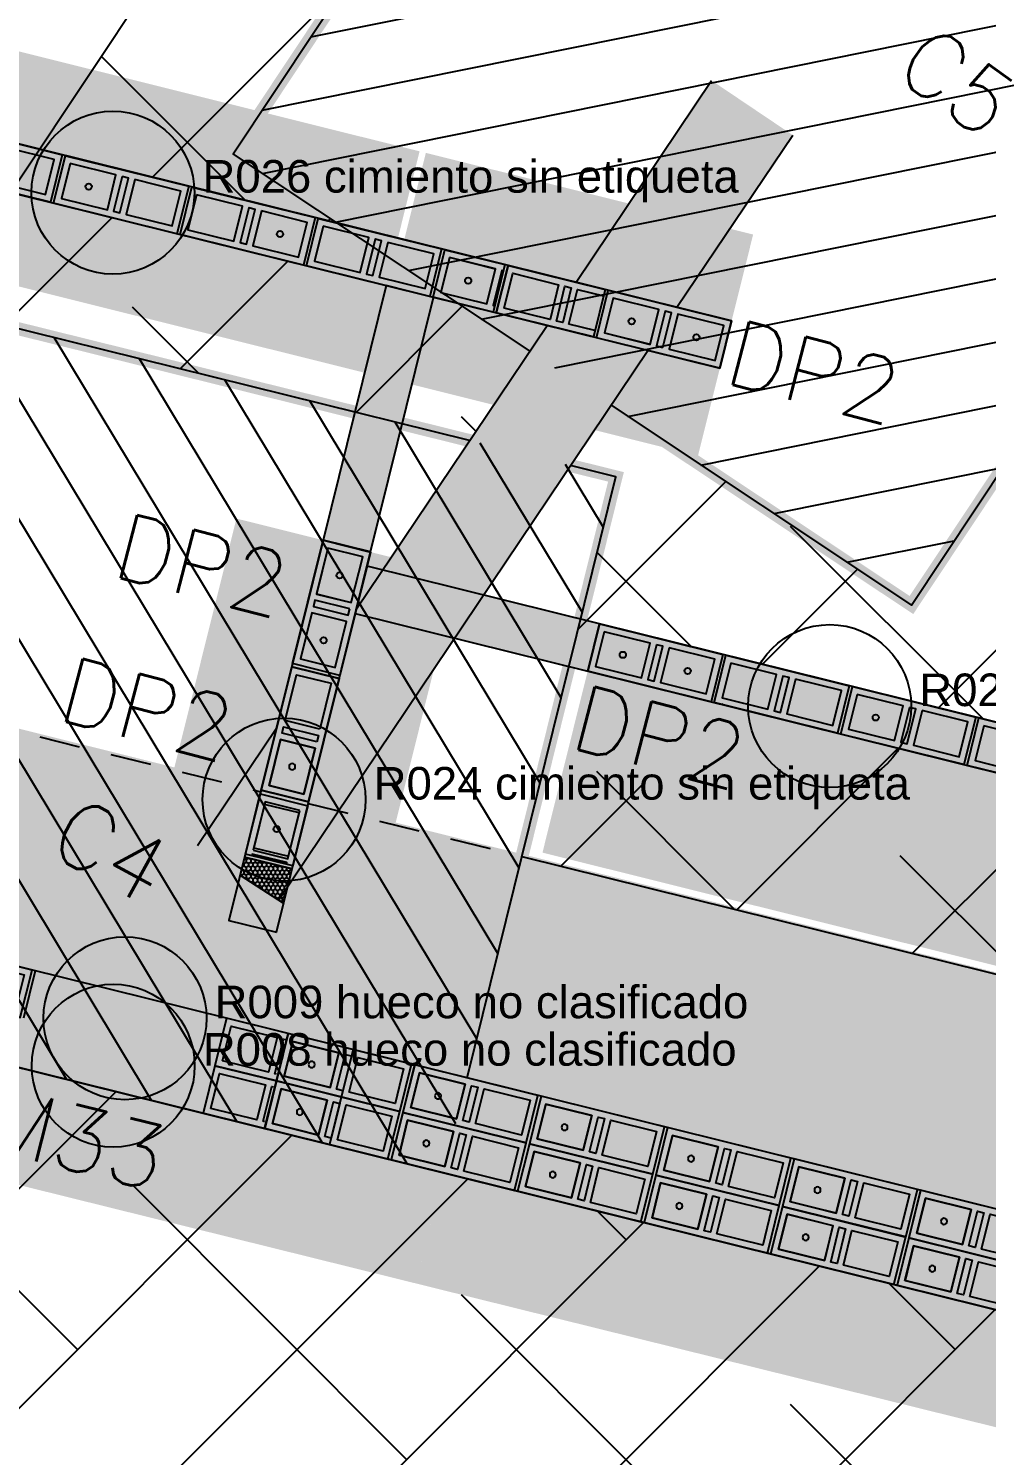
# Model space of a CAD drawing. Header units: metres. Extents: x -33.7 to 13.3, y -17.6 to 9.2.
# Drawn here: x -27.427 to -24.487, y -10.09 to -5.712 of the extents above; entities that cross this region are included whole.
import ezdxf
from ezdxf.enums import TextEntityAlignment as Align
from ezdxf.xclip import XClip

# ---------------------------------------------------------------- set-up
doc = ezdxf.new("R2010")
doc.units = ezdxf.units.M
doc.header["$XCLIPFRAME"] = 2
doc.linetypes.add('HIDDEN', pattern=[0.375, 0.25, -0.125])
for name, color, linetype in [('00', 8, 'Continuous'), ('Pin DP1 en Muro de 15cm', 3, 'Continuous'), ('Pin DP1 en Muro de contencion de 30cm', 3, 'Continuous'), ('Pin DP2 en Muro de 15cm', 31, 'Continuous'), ('REVISION', 1, 'Continuous'), ('Zapata Z1 de 2.20 x 2.20 x 0.45 m', 6, 'Continuous'), ('Zapata Z4 de 2.50 x 2.50 x 0.50 m', 5, 'Continuous')]:
    doc.layers.add(name, color=color, linetype=linetype)
for name, color, linetype, transparency in [('Cimiento corrido MC1 de 1.00 x 0.30 m', 4, 'Continuous', 0.5), ('Cimiento corrido MC1 de 1.00 x 0.30 m (dentro de zapata)', 144, 'Continuous', 0.5), ('SOT Muro de 15cm', 1, 'Continuous', 0.5), ('SOT Muro de 15cm - Vano puerta', 42, 'Continuous', 0.5), ('SOT Muro de contencion de 30cm', 6, 'Continuous', 0.5)]:
    doc.layers.add(name, color=color, linetype=linetype, transparency=transparency)
doc.styles.add('ROMANS', font='romans')
doc.styles.get("Standard").update_dxf_attribs({"font": 'arial.ttf'})

# ---------------------------------------------------------------- blocks, each defined once
blk = doc.blocks.new('*U19')
for points in [[(-0.075, 0.4), (0.075, 0.4), (0.075, 0.01), (-0.075, 0.01)], [(0.055, 0.38), (-0.055, 0.38), (-0.055, 0.235), (0.055, 0.235)], [(0.055, 0.215), (-0.055, 0.215), (-0.055, 0.195), (0.055, 0.195)], [(0.055, 0.175), (-0.055, 0.175), (-0.055, 0.03), (0.055, 0.03)]]:
    blk.add_lwpolyline(points, close=True)
at = {"color": 251}
blk.add_lwpolyline([(-0.075, 0), (0.075, 0)], dxfattribs=at)
at = {"color": 3}
blk.add_circle((0, 0.3075), 0.00953, dxfattribs=at)
blk = doc.blocks.new('*U524')
for points in [[(-0.075, 0.4), (0.075, 0.4), (0.075, 0.205), (-0.075, 0.205)], [(0.055, 0.38), (-0.055, 0.38), (-0.055, 0.235), (0.055, 0.235)]]:
    blk.add_lwpolyline(points, close=True)
blk.add_lwpolyline([(0.055, 0.21), (0.055, 0.215), (-0.055, 0.215), (-0.055, 0.21)])
at = {"color": 251}
blk.add_lwpolyline([(-0.075, 0), (0.075, 0)], dxfattribs=at)
blk = doc.blocks.new('*U525')
for points in [[(-0.075, 0.4), (0.075, 0.4), (0.075, 0.205), (-0.075, 0.205)], [(0.055, 0.38), (-0.055, 0.38), (-0.055, 0.235), (0.055, 0.235)]]:
    blk.add_lwpolyline(points, close=True)
blk.add_lwpolyline([(0.055, 0.21), (0.055, 0.215), (-0.055, 0.215), (-0.055, 0.21)])
at = {"color": 251}
blk.add_lwpolyline([(-0.075, 0), (0.075, 0)], dxfattribs=at)
blk = doc.blocks.new('*U403')
for points in [[(-0.075, 0.4), (0.075, 0.4), (0.075, 0.01), (-0.075, 0.01)], [(0.055, 0.38), (-0.055, 0.38), (-0.055, 0.235), (0.055, 0.235)], [(0.055, 0.215), (-0.055, 0.215), (-0.055, 0.195), (0.055, 0.195)], [(0.055, 0.175), (-0.055, 0.175), (-0.055, 0.03), (0.055, 0.03)]]:
    blk.add_lwpolyline(points, close=True)
at = {"color": 251}
blk.add_lwpolyline([(-0.075, 0), (0.075, 0)], dxfattribs=at)
at = {"color": 3}
for centre in [(0, 0.3075), (0, 0.1025)]:
    blk.add_circle(centre, 0.00953, dxfattribs=at)
blk = doc.blocks.new('*U552')
for points in [[(-0.075, 0.4), (0.075, 0.4), (0.075, 0.01), (-0.075, 0.01)], [(0.055, 0.38), (-0.055, 0.38), (-0.055, 0.235), (0.055, 0.235)], [(0.055, 0.38), (-0.055, 0.38), (-0.055, 0.235), (0.055, 0.235)], [(0.055, 0.215), (-0.055, 0.215), (-0.055, 0.195), (0.055, 0.195)], [(0.055, 0.175), (-0.055, 0.175), (-0.055, 0.03), (0.055, 0.03)]]:
    blk.add_lwpolyline(points, close=True)
blk.add_lwpolyline([(0.055, 0.21), (0.055, 0.215), (-0.055, 0.215), (-0.055, 0.21)])
at = {"color": 251}
blk.add_lwpolyline([(-0.075, 0), (0.075, 0)], dxfattribs=at)
blk = doc.blocks.new('*U350')
for points in [[(-0.075, 0.4), (0.075, 0.4), (0.075, 0.01), (-0.075, 0.01)], [(0.055, 0.38), (-0.055, 0.38), (-0.055, 0.235), (0.055, 0.235)], [(0.055, 0.215), (-0.055, 0.215), (-0.055, 0.195), (0.055, 0.195)], [(0.055, 0.175), (-0.055, 0.175), (-0.055, 0.03), (0.055, 0.03)]]:
    blk.add_lwpolyline(points, close=True)
at = {"color": 251}
blk.add_lwpolyline([(-0.075, 0), (0.075, 0)], dxfattribs=at)
at = {"color": 3}
blk.add_circle((0, 0.3075), 0.00953, dxfattribs=at)
blk = doc.blocks.new('*U351')
for points in [[(-0.075, 0.4), (0.075, 0.4), (0.075, 0.21), (-0.075, 0.21)], [(0.055, 0.38), (-0.055, 0.38), (-0.055, 0.235), (0.055, 0.235)]]:
    blk.add_lwpolyline(points, close=True)
at = {"color": 251}
blk.add_lwpolyline([(-0.075, 0.2), (0.075, 0.2)], dxfattribs=at)
blk.add_lwpolyline([(0.055, 0.21), (0.055, 0.215), (-0.055, 0.215), (-0.055, 0.21)])
blk = doc.blocks.new('*U355')
for points in [[(-0.075, 0.4), (0.075, 0.4), (0.075, 0.01), (-0.075, 0.01)], [(0.055, 0.38), (-0.055, 0.38), (-0.055, 0.235), (0.055, 0.235)], [(0.055, 0.215), (-0.055, 0.215), (-0.055, 0.195), (0.055, 0.195)], [(0.055, 0.175), (-0.055, 0.175), (-0.055, 0.03), (0.055, 0.03)]]:
    blk.add_lwpolyline(points, close=True)
at = {"color": 251}
blk.add_lwpolyline([(-0.075, 0), (0.075, 0)], dxfattribs=at)
at = {"color": 3}
for centre in [(0, 0.3075), (0, 0.1025)]:
    blk.add_circle(centre, 0.00953, dxfattribs=at)
blk = doc.blocks.new('*U458')
for points in [[(-0.075, 0.4), (0.075, 0.4), (0.075, 0.21), (-0.075, 0.21)], [(0.055, 0.38), (-0.055, 0.38), (-0.055, 0.235), (0.055, 0.235)]]:
    blk.add_lwpolyline(points, close=True)
at = {"color": 251}
blk.add_lwpolyline([(-0.075, 0.2), (0.075, 0.2)], dxfattribs=at)
blk.add_lwpolyline([(0.055, 0.21), (0.055, 0.215), (-0.055, 0.215), (-0.055, 0.21)])
at = {"color": 3}
blk.add_circle((0, 0.3075), 0.00953, dxfattribs=at)
blk = doc.blocks.new('*U459')
for points in [[(-0.075, 0.4), (0.075, 0.4), (0.075, 0.01), (-0.075, 0.01)], [(0.055, 0.38), (-0.055, 0.38), (-0.055, 0.235), (0.055, 0.235)], [(0.055, 0.215), (-0.055, 0.215), (-0.055, 0.195), (0.055, 0.195)], [(0.055, 0.175), (-0.055, 0.175), (-0.055, 0.03), (0.055, 0.03)]]:
    blk.add_lwpolyline(points, close=True)
at = {"color": 3}
blk.add_circle((0, 0.3075), 0.00953, dxfattribs=at)
blk = doc.blocks.new('*U553')
for points in [[(-0.075, 0.4), (0.075, 0.4), (0.075, 0.01), (-0.075, 0.01)], [(0.055, 0.38), (-0.055, 0.38), (-0.055, 0.235), (0.055, 0.235)], [(0.055, 0.38), (-0.055, 0.38), (-0.055, 0.235), (0.055, 0.235)], [(0.055, 0.215), (-0.055, 0.215), (-0.055, 0.195), (0.055, 0.195)], [(0.055, 0.175), (-0.055, 0.175), (-0.055, 0.03), (0.055, 0.03)]]:
    blk.add_lwpolyline(points, close=True)
blk.add_lwpolyline([(0.055, 0.21), (0.055, 0.215), (-0.055, 0.215), (-0.055, 0.21)])
at = {"color": 251}
blk.add_lwpolyline([(-0.075, 0), (0.075, 0)], dxfattribs=at)
blk = doc.blocks.new('*U348')
for points in [[(-0.075, 0.4), (0.075, 0.4), (0.075, 0.01), (-0.075, 0.01)], [(0.055, 0.38), (-0.055, 0.38), (-0.055, 0.235), (0.055, 0.235)], [(0.055, 0.215), (-0.055, 0.215), (-0.055, 0.195), (0.055, 0.195)], [(0.055, 0.175), (-0.055, 0.175), (-0.055, 0.03), (0.055, 0.03)]]:
    blk.add_lwpolyline(points, close=True)
at = {"color": 251}
blk.add_lwpolyline([(-0.075, 0), (0.075, 0)], dxfattribs=at)
at = {"color": 3}
blk.add_circle((0, 0.3075), 0.00953, dxfattribs=at)
blk = doc.blocks.new('*U555')
for points in [[(-0.075, 0.4), (0.075, 0.4), (0.075, 0.01), (-0.075, 0.01)], [(0.055, 0.38), (-0.055, 0.38), (-0.055, 0.235), (0.055, 0.235)], [(0.055, 0.38), (-0.055, 0.38), (-0.055, 0.235), (0.055, 0.235)], [(0.055, 0.215), (-0.055, 0.215), (-0.055, 0.195), (0.055, 0.195)], [(0.055, 0.175), (-0.055, 0.175), (-0.055, 0.03), (0.055, 0.03)]]:
    blk.add_lwpolyline(points, close=True)
blk.add_lwpolyline([(0.055, 0.21), (0.055, 0.215), (-0.055, 0.215), (-0.055, 0.21)])
at = {"color": 251}
blk.add_lwpolyline([(-0.075, 0), (0.075, 0)], dxfattribs=at)
blk = doc.blocks.new('*U554')
for points in [[(-0.075, 0.4), (0.075, 0.4), (0.075, 0.01), (-0.075, 0.01)], [(0.055, 0.38), (-0.055, 0.38), (-0.055, 0.235), (0.055, 0.235)], [(0.055, 0.215), (-0.055, 0.215), (-0.055, 0.195), (0.055, 0.195)], [(0.055, 0.175), (-0.055, 0.175), (-0.055, 0.03), (0.055, 0.03)]]:
    blk.add_lwpolyline(points, close=True)
at = {"color": 251}
blk.add_lwpolyline([(-0.075, 0), (0.075, 0)], dxfattribs=at)
at = {"color": 3}
blk.add_circle((0, 0.1025), 0.00953, dxfattribs=at)
blk = doc.blocks.new('*U349')
for points in [[(-0.075, 0.4), (0.075, 0.4), (0.075, 0.01), (-0.075, 0.01)], [(0.055, 0.38), (-0.055, 0.38), (-0.055, 0.235), (0.055, 0.235)], [(0.055, 0.38), (-0.055, 0.38), (-0.055, 0.235), (0.055, 0.235)], [(0.055, 0.215), (-0.055, 0.215), (-0.055, 0.195), (0.055, 0.195)], [(0.055, 0.175), (-0.055, 0.175), (-0.055, 0.03), (0.055, 0.03)]]:
    blk.add_lwpolyline(points, close=True)
blk.add_lwpolyline([(0.055, 0.21), (0.055, 0.215), (-0.055, 0.215), (-0.055, 0.21)])
at = {"color": 251}
blk.add_lwpolyline([(-0.075, 0), (0.075, 0)], dxfattribs=at)
blk = doc.blocks.new('*U359')
for points in [[(-0.075, 0.4), (0.075, 0.4), (0.075, 0.21), (-0.075, 0.21)], [(0.055, 0.38), (-0.055, 0.38), (-0.055, 0.235), (0.055, 0.235)]]:
    blk.add_lwpolyline(points, close=True)
at = {"color": 251}
blk.add_lwpolyline([(-0.075, 0.2), (0.075, 0.2)], dxfattribs=at)
blk.add_lwpolyline([(0.055, 0.21), (0.055, 0.215), (-0.055, 0.215), (-0.055, 0.21)])
at = {"color": 3}
blk.add_circle((0, 0.3075), 0.00953, dxfattribs=at)
blk = doc.blocks.new('*U352')
for points in [[(-0.075, 0.4), (0.075, 0.4), (0.075, 0.01), (-0.075, 0.01)], [(0.055, 0.38), (-0.055, 0.38), (-0.055, 0.235), (0.055, 0.235)], [(0.055, 0.215), (-0.055, 0.215), (-0.055, 0.195), (0.055, 0.195)], [(0.055, 0.175), (-0.055, 0.175), (-0.055, 0.03), (0.055, 0.03)]]:
    blk.add_lwpolyline(points, close=True)
at = {"color": 251}
blk.add_lwpolyline([(-0.075, 0), (0.075, 0)], dxfattribs=at)
at = {"color": 3}
for centre in [(0, 0.3075), (0, 0.1025)]:
    blk.add_circle(centre, 0.00953, dxfattribs=at)
blk = doc.blocks.new('*U360')
for points in [[(-0.075, 0.4), (0.075, 0.4), (0.075, 0.01), (-0.075, 0.01)], [(0.055, 0.38), (-0.055, 0.38), (-0.055, 0.235), (0.055, 0.235)], [(0.055, 0.215), (-0.055, 0.215), (-0.055, 0.195), (0.055, 0.195)], [(0.055, 0.175), (-0.055, 0.175), (-0.055, 0.03), (0.055, 0.03)]]:
    blk.add_lwpolyline(points, close=True)
blk = doc.blocks.new('Pin DP1 en Muro de 15cm')
at = {"layer": 'Pin DP1 en Muro de 15cm'}
blk.add_hatch(color=256, dxfattribs=at).paths.add_polyline_path([(-33.1232, -13.3707), (-33.1497, -13.4775), (-33.0089, -13.5124), (-32.9825, -13.4056)])
blk.add_lwpolyline([(-33.1232, -13.3707), (-33.1497, -13.4775), (-33.0089, -13.5124), (-32.9825, -13.4056)], close=True, dxfattribs=at)
blk = doc.blocks.new('Pin DP1 en Muro de contencion de 30cm')
at = {"layer": 'Pin DP1 en Muro de contencion de 30cm'}
blk.add_hatch(color=256, dxfattribs=at).paths.add_polyline_path([(-17.68, -16.0187), (-17.7867, -15.9923), (-17.8216, -16.133), (-17.7149, -16.1595)])
blk.add_lwpolyline([(-17.68, -16.0187), (-17.7867, -15.9923), (-17.8216, -16.133), (-17.7149, -16.1595)], close=True, dxfattribs=at)
blk = doc.blocks.new('Pin DP2 en Muro de 15cm')
at = {"layer": 'Pin DP2 en Muro de 15cm'}
for points in [[(-25.6603, -7.5628), (-25.6867, -7.6695), (-25.546, -7.7044), (-25.5195, -7.5977)], [(-25.4613, -7.6121), (-25.4878, -7.7189), (-25.347, -7.7537), (-25.3205, -7.647)]]:
    blk.add_hatch(color=256, dxfattribs=at).paths.add_polyline_path(points)
for points in [[(-25.6603, -7.5628), (-25.6867, -7.6695), (-25.546, -7.7044), (-25.5195, -7.5977)], [(-25.4613, -7.6121), (-25.4878, -7.7189), (-25.347, -7.7537), (-25.3205, -7.647)]]:
    blk.add_lwpolyline(points, close=True, dxfattribs=at)
blk = doc.blocks.new('Zapata Z1 de 2.20 x 2.20 x 0.45 m')
at = {"layer": 'Zapata Z1 de 2.20 x 2.20 x 0.45 m'}
h = blk.add_hatch(dxfattribs=at)
h.set_pattern_fill('ANSI31', color=256, scale=0.06, style=0)
h.paths.add_polyline_path([(-1.1, -1.1), (1.1, -1.1), (1.1, 1.1), (-1.1, 1.1)])
at = {"layer": 'Zapata Z1 de 2.20 x 2.20 x 0.45 m', "const_width": 0.04}
blk.add_lwpolyline([(-1.1, -1.1), (1.1, -1.1), (1.1, 1.1), (-1.1, 1.1)], close=True, dxfattribs=at)
blk = doc.blocks.new('Zapata Z4 de 2.50 x 2.50 x 0.50 m')
at = {"layer": 'Zapata Z4 de 2.50 x 2.50 x 0.50 m'}
h = blk.add_hatch(dxfattribs=at)
h.set_pattern_fill('ANSI31', color=256, scale=0.06, style=0)
h.paths.add_polyline_path([(-1.25, -1.25), (1.25, -1.25), (1.25, 1.25), (-1.25, 1.25)])
at = {"layer": 'Zapata Z4 de 2.50 x 2.50 x 0.50 m', "const_width": 0.04}
blk.add_lwpolyline([(-1.25, -1.25), (1.25, -1.25), (1.25, 1.25), (-1.25, 1.25)], close=True, dxfattribs=at)
blk = doc.blocks.new('xMuro 15')
blk.add_hatch(color=256).paths.add_polyline_path([(0, -0.075), (1, -0.075), (1, 0.075), (0, 0.075)])
blk.add_lwpolyline([(0, -0.075), (1, -0.075), (1, 0.075), (0, 0.075)], close=True)
at = {"color": 250, "flags": 1}
for tag, p in [('ID', (0, -0.175)), ('TIPO', (0, -0.275)), ('ESPESOR', (0, -0.375)), ('LARGO', (0, -0.475)), ('ALTO', (0, -0.575)), ('AREA', (0, -0.675))]:
    blk.add_attdef(tag, p, '', height=0.08, dxfattribs=at)
blk = doc.blocks.new('xMuro 30')
blk.add_hatch(color=256).paths.add_polyline_path([(0, -0.15), (1, -0.15), (1, 0.15), (0, 0.15)])
blk.add_lwpolyline([(0, -0.15), (1, -0.15), (1, 0.15), (0, 0.15)], close=True)
at = {"color": 250, "flags": 1}
for tag, p in [('ID', (0, -0.25)), ('TIPO', (0, -0.35)), ('ESPESOR', (0, -0.45)), ('LARGO', (0, -0.55)), ('ALTO', (0, -0.65)), ('AREA', (0, -0.75))]:
    blk.add_attdef(tag, p, '', height=0.08, dxfattribs=at)

msp = doc.modelspace()

# ---------------------------------------------------------------- hatches: boundary and pattern name
at = {"layer": '00'}
h = msp.add_hatch(dxfattribs=at)
h.set_pattern_fill('ANSI38', color=256, scale=0.15)
h.paths.add_polyline_path([(-4.6593, 0.8334), (-8.386, 0.8334), (-8.386, -0.2387), (-4.6593, -0.2387)])
h.paths.add_polyline_path([(-5.3507, 0.0369), (-4.7173, 0.0369), (-4.7173, -0.2631), (-5.3507, -0.2631)])
h.paths.add_polyline_path([(-8.1834, 0.8535), (-7.731, 0.8535), (-7.731, 0.5535), (-8.1834, 0.5535)])
h.paths.add_polyline_path([(-9.586, 0.8334), (-9.586, -0.2387), (-8.386, -0.2387), (-8.386, 0.8334)])
h.paths.add_polyline_path([(-8.386, 6.3702), (-8.386, 1.5334), (-4.6593, 1.5334), (-4.6593, 3.3291), (-2.586, 3.3291), (-2.586, 6.3702)])
h.paths.add_polyline_path([(-11.086, 6.3702), (-11.086, 2.9834), (-9.586, 2.9834), (-9.586, 1.5334), (-8.386, 1.5334), (-8.386, 6.3702)])
h.paths.add_polyline_path([(-9.5393, 1.8241), (-8.9155, 1.8241), (-8.9155, 1.5241), (-9.5393, 1.5241)])
h.paths.add_polyline_path([(-8.386, 6.3702), (-8.386, 7.7363), (-8.8848, 7.7363), (-9.2848, 7.7363), (-9.6848, 7.7363), (-10.0848, 7.7363), (-10.4848, 7.7363), (-10.611, 7.7363), (-10.8848, 7.7362), (-11.086, 7.7362), (-11.086, 6.3702)])
h.paths.add_polyline_path([(-3.182, 7.8863), (-3.182, 7.8663), (-3.182, 7.8364), (-3.182, 7.7563), (-3.182, 7.7363), (-3.372, 7.7363), (-3.372, 7.8364), (-3.7597, 7.8364), (-3.7597, 7.7363), (-3.986, 7.7363), (-3.986, 6.7363), (-4.686, 6.7363), (-4.686, 7.7363), (-4.9222, 7.7363), (-5.1122, 7.7363), (-5.3598, 7.7363), (-5.7598, 7.7363), (-6.1598, 7.7363), (-6.5598, 7.7363), (-6.9598, 7.7363), (-7.3598, 7.7363), (-7.586, 7.7362), (-7.586, 6.7363), (-8.286, 6.7363), (-8.286, 7.7363), (-8.386, 7.7363), (-8.386, 6.3702), (-2.586, 6.3702), (-2.586, 6.7363), (-2.936, 6.7363), (-2.936, 7.7363), (-3.172, 7.7363), (-3.172, 7.8364), (-3.172, 7.8863)], is_closed=False)
h.paths.add_polyline_path([(-2.586, 3.3291), (1.439, 3.3291), (1.439, 4.9451), (-2.011, 4.9451), (-2.011, 6.3702), (-2.586, 6.3702)])
h.paths.add_polyline_path([(-2.011, 7.7363), (-2.236, 7.7363), (-2.236, 6.7363), (-2.586, 6.7363), (-2.586, 6.3702), (-2.011, 6.3702)])
h.paths.add_polyline_path([(4.6574, 4.9302), (3.9462, 5.2268), (4.0571, 5.4926), (2.139, 6.2926), (2.139, 1.5084), (3.2303, 1.5084)])
h.paths.add_polyline_path([(10.1144, 2.8169), (9.7724, 2.9595), (9.9071, 3.2826), (6.4461, 4.726), (6.2536, 4.2645), (5.3035, 4.6608), (3.9158, 1.3334), (9.4957, 1.3334), (9.7777, 2.0095)])
h.paths.add_polyline_path([(8.7205, 1.6505), (9.3407, 1.3935), (9.1876, 1.024), (8.5673, 1.281)])
h.paths.add_polyline_path([(9.4957, 1.3334), (3.9158, 1.3334), (3.6968, 0.8084), (2.139, 0.8084), (2.139, -2.6637), (7.8287, -2.6637)])
h.paths.add_polyline_path([(7.0302, -2.4025), (7.6504, -2.6595), (7.4973, -3.029), (6.877, -2.772)])
h.paths.add_polyline_path([(8.6568, 1.3446), (9.1961, 1.0926), (9.0691, 0.8208), (8.5298, 1.0728)])
h.paths.add_polyline_path([(7.453, -3.5646), (7.8287, -2.6637), (2.139, -2.6637), (2.139, -3.1747), (3.0741, -3.5646)])
h.paths.add_polyline_path([(3.0741, -3.5646), (6.4622, -4.9777), (6.5969, -4.6546), (6.9389, -4.7973), (7.453, -3.5646)])
h.paths.add_polyline_path([(-5.3882, -2.6637), (-5.3882, -0.9387), (-8.0538, -0.9387), (-8.0538, -2.6637)])
h.paths.add_polyline_path([(-6.0368, -2.5157), (-5.5845, -2.5157), (-5.5845, -2.8157), (-6.0368, -2.8157)])
h.paths.add_polyline_path([(-11.386, -3.8953), (-11.386, -2.6637), (-11.386, -0.3166), (-12.886, -0.3166), (-12.886, 0.5401), (-15.8572, -0.7944), (-17.5814, -3.3881), (-14.0719, -5.7717), (-13.5557, -4.9952), (-12.557, -5.6591)])
h.paths.add_polyline_path([(-15.8572, -0.7944), (-17.6054, -1.5796), (-17.4593, -1.6767), (-18.2811, -2.9129), (-17.5814, -3.3881)])
h.paths.add_polyline_path([(-12.886, 1.3334), (-12.886, 2.4194), (-15.3829, 4.7202), (-17.9279, 4.7202), (-20.7334, 0.4997), (-17.9006, -1.3833), (-15.5456, -0.3256), (-14.4428, 1.3334)])
h.paths.add_polyline_path([(-11.786, 2.9834), (-12.886, 2.9834), (-12.886, 2.8274), (-15.36, 5.107), (-15.36, 5.5139), (-11.786, 5.5139), (-11.786, 2.9834)])
h.paths.add_polyline_path([(-23.2556, 0.1331), (-23.1743, 0.079), (-22.2323, 1.4961), (-20.9832, 0.6658), (-18.2881, 4.7202), (-18.66, 4.7202), (-18.66, 7.0363)])
h.paths.add_polyline_path([(-15.36, 7.0363), (-15.36, 6.3702), (-11.786, 6.3702), (-11.786, 7.0363)])
h.paths.add_polyline_path([(-14.9493, 6.5059), (-14.4969, 6.5059), (-14.4969, 6.2059), (-14.9493, 6.2059)])
h.paths.add_polyline_path([(-13.402, 7.054), (-12.7307, 7.0389), (-12.7397, 6.639), (-13.411, 6.6541)])
h.paths.add_polyline_path([(-11.736, 6.2139), (-11.736, 6.3702), (-15.36, 6.3702), (-15.36, 6.2139)])
h.paths.add_polyline_path([(-22.706, -7.3169), (-22.4748, -6.3262), (-20.6318, -6.7465), (-19.9949, -3.9537), (-22.5603, -2.2485), (-24.2496, -4.7898), (-23.3334, -5.3988), (-24.0254, -6.4398)])
h.paths.add_polyline_path([(-25.7636, -7.053), (-25.6242, -7.0875), (-25.9129, -8.2523), (-23.5743, -8.8319), (-23.4877, -8.4824), (-23.4397, -8.2471), (-23.8182, -8.1533), (-24.2016, -8.0582), (-24.5899, -7.962), (-24.9781, -7.8658), (-25.3664, -7.7696), (-25.7449, -7.6757), (-25.7088, -7.5301), (-25.3206, -7.6264), (-24.9323, -7.7226), (-24.5441, -7.8188), (-24.1558, -7.9151), (-23.7821, -8.0077), (-23.3939, -8.1039), (-23.2483, -8.14), (-23.3445, -8.5282), (-23.4287, -8.868), (-23.0877, -8.9525), (-22.706, -7.3169), (-24.0254, -6.4398), (-24.7173, -7.4808), (-25.6392, -6.868)])
h.paths.add_polyline_path([(-19.3284, -9.3819), (-18.7609, -9.7591), (-16.3508, -6.1334), (-13.937, -7.7379), (-13.7738, -7.492), (-14.7736, -6.8274), (-14.238, -6.0216), (-17.7475, -3.638), (-19.9216, -6.9085), (-18.797, -7.165)])
h.paths.add_polyline_path([(-19.7546, -10.8089), (-19.5492, -10.945), (-18.927, -10.009), (-19.4029, -9.6926), (-19.6751, -10.8286)])
h.paths.add_polyline_path([(-18.6973, -16.0499), (-18.2664, -14.311), (-20.7079, -12.6881), (-19.7152, -11.1948), (-20.6224, -10.5938), (-20.8884, -10.5278), (-21.2767, -10.4316), (-21.6649, -10.3354), (-22.0532, -10.2391), (-22.124, -10.2216), (-24.9656, -14.4963)])
h.paths.add_polyline_path([(-24.9656, -14.4963), (-22.124, -10.2216), (-22.4414, -10.1429), (-22.8297, -10.0467), (-23.218, -9.9505), (-23.6062, -9.8542), (-23.9945, -9.758), (-24.3827, -9.6618), (-24.771, -9.5655), (-25.1592, -9.4693), (-25.5475, -9.3731), (-25.9357, -9.2769), (-26.1534, -9.2229), (-26.324, -9.1806), (-26.7122, -9.0844), (-27.1005, -8.9882), (-27.2036, -8.9626), (-30.0452, -13.2373), (-25.6764, -14.3201)])
h.paths.add_polyline_path([(-22.1972, -9.4099), (-21.5063, -9.5712), (-21.5972, -9.9607), (-22.2881, -9.7994)])
h.paths.add_polyline_path([(-27.2036, -8.9626), (-27.4887, -8.8919), (-27.877, -8.7957), (-28.2652, -8.6995), (-28.2888, -8.6936), (-28.6535, -8.6032), (-29.032, -8.5094), (-29.1026, -8.4919), (-31.9442, -12.7666), (-30.0452, -13.2373)])
h.paths.add_polyline_path([(-29.6289, -8.3615), (-29.6974, -8.3445), (-29.733, -8.3357), (-30.0423, -8.259), (-33.4182, -12.4013), (-31.9442, -12.7666), (-29.1026, -8.4919), (-29.2503, -8.4553)])
h.paths.add_polyline_path([(-27.3143, -6.1019), (-26.9261, -6.1982), (-26.5378, -6.2944), (-26.4809, -6.3085), (-26.7993, -6.0969), (-26.1073, -5.0559), (-26.5251, -4.7781), (-27.3934, -6.0824), (-27.3241, -6.0995)], is_closed=False)
h.paths.add_polyline_path([(-26.1838, -6.5367), (-26.1924, -6.5713), (-26.338, -6.5352), (-26.3294, -6.5006), (-26.5836, -6.4376), (-26.9719, -6.3414), (-27.3601, -6.2451), (-27.4817, -6.215), (-27.7172, -6.5687), (-26.0735, -6.9761), (-25.889, -6.702), (-26.1102, -6.5549)])
h.paths.add_polyline_path([(-27.7888, -6.6763), (-28.4237, -7.6299), (-28.0482, -7.723)])
h.paths.add_polyline_path([(-23.1743, 0.079), (-23.2556, 0.1331), (-26.5251, -4.7781), (-26.1073, -5.0559), (-25.4153, -4.0149), (-24.4994, -4.6237), (-22.8101, -2.0824), (-24.0592, -1.2521)])
h.paths.add_polyline_path([(-14.4428, 1.3334), (-15.5456, -0.3256), (-12.886, 0.8689), (-12.886, 1.3334)])
h.paths.add_polyline_path([(-11.0382, -0.4636), (-11.0382, -0.3166), (-11.386, -0.3166), (-11.386, -2.6637), (-11.3538, -2.6637), (-11.3538, -0.4636)])
h.paths.add_polyline_path([(-19.9216, -6.9085), (-17.7475, -3.638), (-18.4471, -3.1628), (-19.2861, -4.4249), (-19.7277, -4.1314), (-20.3393, -6.8132)])
h.paths.add_polyline_path([(2.1518, -2.8988), (2.7756, -2.8988), (2.7756, -3.1988), (2.1518, -3.1988)])
h.paths.add_polyline_path([(-20.7446, -3.7304), (-20.0476, -3.8632), (-20.1225, -4.2561), (-20.8195, -4.1233)])
h.paths.add_polyline_path([(-25.755, -7.6631), (-25.1515, -7.8209), (-25.2273, -8.1111), (-25.8309, -7.9534)])
h.paths.add_polyline_path([(-19.2987, -9.1554), (-19.0535, -8.8097), (-18.8088, -8.9833), (-19.054, -9.329)])
h.paths.add_polyline_path([(-20.9886, -10.5251), (-20.5588, -10.6317), (-20.631, -10.9229), (-21.0608, -10.8163)])
h.paths.add_polyline_path([(-25.441, -14.4093), (-25.2795, -13.7576), (-24.8912, -13.8538), (-25.0527, -14.5055)])
h.paths.add_polyline_path([(-25.6505, -14.3528), (-25.5225, -13.7715), (-25.2295, -13.8361), (-25.3575, -14.4174)])
h.paths.add_polyline_path([(-19.8576, -6.0936), (-19.4643, -5.503), (-19.1314, -5.7247), (-19.5246, -6.3153)])
h.paths.add_polyline_path([(-2.011, 6.6254), (-2.0963, 6.6254), (-2.0963, 6.9254), (-2.011, 6.9254)], flags=16)
h.paths.add_polyline_path([(-2.011, 6.8147), (-2.1595, 6.8147), (-2.1595, 7.2147), (-2.011, 7.2147)], flags=16)
h.paths.add_polyline_path([(-7.1504, 0.8049), (-6.441, 0.789), (-6.45, 0.3891), (-7.1594, 0.4051)], flags=16)
h.paths.add_polyline_path([(-7.1232, 0.4867), (-6.547, 0.4867), (-6.547, 0.1867), (-7.1232, 0.1867)], flags=16)
h.paths.add_polyline_path([(-6.0487, -0.1365), (-6.0487, 0.5635), (-5.6487, 0.5635), (-5.6487, -0.1365)], flags=16)
h.paths.add_polyline_path([(-11.0246, 6.0206), (-10.3913, 6.0206), (-10.3913, 5.7206), (-11.0246, 5.7206)], flags=16)
h.paths.add_polyline_path([(-10.7401, 4.2263), (-10.1639, 4.2263), (-10.1639, 3.9263), (-10.7401, 3.9263)], flags=16)
h.paths.add_polyline_path([(-10.8373, 4.5734), (-10.1277, 4.5734), (-10.1277, 4.1734), (-10.8373, 4.1734)], flags=16)
h.paths.add_polyline_path([(-8.9728, 6.9005), (-8.9728, 7.572), (-8.5728, 7.572), (-8.5728, 6.9005)], flags=16)
h.paths.add_polyline_path([(-10.0971, 7.638), (-9.4258, 7.6229), (-9.4348, 7.223), (-10.1061, 7.2381)], flags=16)
h.paths.add_polyline_path([(-10.0218, 7.3154), (-9.4265, 7.3154), (-9.4265, 7.0154), (-10.0218, 7.0154)], flags=16)
h.paths.add_polyline_path([(-10.8373, 7.0355), (-10.1277, 7.0355), (-10.1277, 6.6355), (-10.8373, 6.6355)], flags=16)
h.paths.add_polyline_path([(-10.7401, 6.6884), (-10.1639, 6.6884), (-10.1639, 6.3884), (-10.7401, 6.3884)], flags=16)
h.paths.add_polyline_path([(-5.3728, 6.9005), (-5.3728, 7.572), (-4.9728, 7.572), (-4.9728, 6.9005)], flags=16)
h.paths.add_polyline_path([(-6.3245, 7.3651), (-5.7292, 7.3651), (-5.7292, 7.0651), (-6.3245, 7.0651)], flags=16)
h.paths.add_polyline_path([(-6.3998, 7.638), (-5.7285, 7.6229), (-5.7375, 7.223), (-6.4088, 7.2381)], flags=16)
h.paths.add_polyline_path([(-3.7873, 7.2147), (-3.0777, 7.2147), (-3.0777, 6.8147), (-3.7873, 6.8147)], flags=16)
h.paths.add_polyline_path([(-7.2901, 6.8676), (-6.7139, 6.8676), (-6.7139, 6.5676), (-7.2901, 6.5676)], flags=16)
h.paths.add_polyline_path([(-7.3873, 7.2147), (-6.6777, 7.2147), (-6.6777, 6.8147), (-7.3873, 6.8147)], flags=16)
h.paths.add_polyline_path([(-1.8399, 4.034), (-1.1304, 4.034), (-1.1304, 3.634), (-1.8399, 3.634)], flags=16)
h.paths.add_polyline_path([(0.4157, 4.2451), (0.9919, 4.2451), (0.9919, 3.9451), (0.4157, 3.9451)], flags=16)
h.paths.add_polyline_path([(0.3231, 4.5921), (1.0326, 4.5921), (1.0326, 4.1921), (0.3231, 4.1921)], flags=16)
h.paths.add_polyline_path([(3.3137, 4.5875), (3.9633, 4.302), (3.8023, 3.9358), (3.1528, 4.2213)], flags=16)
h.paths.add_polyline_path([(3.2297, 4.2453), (3.7572, 4.0135), (3.6365, 3.7389), (3.109, 3.9707)], flags=16)
h.paths.add_polyline_path([(2.1466, -0.3731), (2.7704, -0.3731), (2.7704, -0.6731), (2.1466, -0.6731)], flags=16)
h.paths.add_polyline_path([(3.1299, 0.6767), (3.7728, 0.6767), (3.7728, 0.3767), (3.1299, 0.3767)], flags=16)
h.paths.add_polyline_path([(6.9665, -2.7084), (7.5058, -2.9604), (7.3788, -3.2322), (6.8395, -2.9801)], flags=16)
h.paths.add_polyline_path([(-7.9718, -0.9672), (-7.2625, -0.9832), (-7.2715, -1.3831), (-7.9809, -1.3671)], flags=16)
h.paths.add_polyline_path([(-7.9447, -1.2855), (-7.3685, -1.2855), (-7.3685, -1.5855), (-7.9447, -1.5855)], flags=16)
h.paths.add_polyline_path([(-16.0534, -4.1835), (-15.8082, -3.8378), (-15.5635, -4.0114), (-15.8087, -4.3571)], flags=16)
h.paths.add_polyline_path([(-15.882, -4.4089), (-15.4893, -3.818), (-15.1561, -4.0394), (-15.5489, -4.6303)], flags=16)
h.paths.add_polyline_path([(-15.4944, -0.66), (-15.1916, -1.3017), (-15.5533, -1.4724), (-15.8562, -0.8307)], flags=16)
h.paths.add_polyline_path([(-15.1916, -0.7068), (-14.9795, -1.0737), (-15.2392, -1.2238), (-15.4513, -0.8569)], flags=16)
h.paths.add_polyline_path([(-12.4951, -4.0567), (-11.9374, -4.4306), (-12.1602, -4.7628), (-12.7178, -4.3889)], flags=16)
h.paths.add_polyline_path([(-12.6176, -4.3441), (-12.1384, -4.6972), (-12.3163, -4.9387), (-12.7955, -4.5856)], flags=16)
h.paths.add_polyline_path([(-18.1856, -2.8372), (-17.7928, -2.2463), (-17.4597, -2.4677), (-17.8524, -3.0586)], flags=16)
h.paths.add_polyline_path([(-19.6813, 0.7981), (-19.0904, 0.4053), (-19.3118, 0.0722), (-19.9027, 0.465)], flags=16)
h.paths.add_polyline_path([(-15.0925, 3.5852), (-14.7506, 3.8357), (-14.5733, 3.5937), (-14.9152, 3.3432)], flags=16)
h.paths.add_polyline_path([(-19.1626, 2.6531), (-18.5717, 2.2604), (-18.7931, 1.9272), (-19.384, 2.32)], flags=16)
h.paths.add_polyline_path([(-18.8699, 2.7271), (-18.5287, 2.4757), (-18.7067, 2.2342), (-19.0479, 2.4856)], flags=16)
h.paths.add_polyline_path([(-15.0544, 3.2966), (-14.5142, 3.7567), (-14.2549, 3.4521), (-14.795, 2.9921)], flags=16)
h.paths.add_polyline_path([(-15.3473, 5.5061), (-14.7235, 5.5061), (-14.7235, 5.2061), (-15.3473, 5.2061)], flags=16)
h.paths.add_polyline_path([(-13.6656, 5.4855), (-12.9562, 5.4695), (-12.9653, 5.0696), (-13.6746, 5.0856)], flags=16)
h.paths.add_polyline_path([(-13.6384, 5.1672), (-13.0622, 5.1672), (-13.0622, 4.8672), (-13.6384, 4.8672)], flags=16)
h.paths.add_polyline_path([(-20.9408, 3.2934), (-20.4616, 2.9403), (-20.6396, 2.6988), (-21.1188, 3.0519)], flags=16)
h.paths.add_polyline_path([(-20.8113, 3.603), (-20.2521, 3.2313), (-20.4736, 2.8982), (-21.0327, 3.2699)], flags=16)
h.paths.add_polyline_path([(-13.3383, 6.7373), (-12.7431, 6.7373), (-12.7431, 6.4373), (-13.3383, 6.4373)], flags=16)
h.paths.add_polyline_path([(-20.6692, -4.0667), (-20.2504, -4.1315), (-20.2962, -4.4279), (-20.7151, -4.3632)], flags=16)
h.paths.add_polyline_path([(-22.9334, -3.0194), (-22.3425, -3.4122), (-22.5639, -3.7453), (-23.1548, -3.3525)], flags=16)
h.paths.add_polyline_path([(-22.6407, -2.9454), (-22.2996, -3.1968), (-22.4775, -3.4384), (-22.8187, -3.187)], flags=16)
h.paths.add_polyline_path([(-23.6003, -7.6928), (-22.9968, -7.8506), (-23.0727, -8.1408), (-23.6762, -7.983)], flags=16)
h.paths.add_polyline_path([(-19.1273, -9.3808), (-18.7346, -8.7899), (-18.4014, -9.0114), (-18.7942, -9.6023)], flags=16)
h.paths.add_polyline_path([(-19.2282, -15.1266), (-18.6685, -15.3293), (-18.7707, -15.6113), (-19.3304, -15.4087)], flags=16)
h.paths.add_polyline_path([(-21.7032, -10.3271), (-21.0997, -10.4849), (-21.1756, -10.7752), (-21.7791, -10.6174)], flags=16)
h.paths.add_polyline_path([(-19.1764, -14.8285), (-18.5329, -15.0204), (-18.6472, -15.4037), (-19.2907, -15.2119)], flags=16)
h.paths.add_polyline_path([(-24.6976, -2.4015), (-24.2184, -2.7546), (-24.3963, -2.9961), (-24.8755, -2.643)], flags=16)
h.paths.add_polyline_path([(-24.8921, -2.5383), (-24.3329, -2.91), (-24.5543, -3.2432), (-25.1135, -2.8715)], flags=16)
h.paths.add_polyline_path([(8.1076, 3.5617), (8.6525, 3.3222), (8.5318, 3.0475), (7.9869, 3.287)], flags=16)
h.paths.add_polyline_path([(8.2853, 3.9202), (8.8214, 3.6702), (8.6481, 3.2986), (8.112, 3.5486)], flags=16)
h.paths.add_polyline_path([(2.8707, 5.5518), (3.4156, 5.3122), (3.2949, 5.0376), (2.75, 5.2771)], flags=24)
h.paths.add_polyline_path([(3.1058, 5.8643), (3.618, 5.5686), (3.413, 5.2135), (2.9008, 5.5092)], flags=24)
h = msp.add_hatch(dxfattribs=at)
h.set_pattern_fill('HONEY', color=256, scale=0.0025, angle=270)
h.set_pattern_definition([(270, (-3340.964695, 3169.52856), (0.006874076613, -0.01190625), [0.0079375, -0.015875]), (30, (-3340.964695, 3169.52856), (0.006874076658, 0.011906249974), [0.0079375, -0.015875]), (330, (-3340.964695, 3169.52856), (0.01374815327, -2.6e-11), [-0.015875, 0.0079375])])
h.paths.add_polyline_path([(-26.6185, -8.2906), (-26.7641, -8.2545), (-26.7778, -8.3097), (-26.6447, -8.3961)])

# ---------------------------------------------------------------- linework, layer by layer
for points, const_width in [([(-29.7359, -7.9513), (-19.2444, 7.6028)], 1), ([(-26.3117, -6.4282), (-28.1084, -5.9803)], 0.7), ([(-25.5919, -6.5289), (-25.206, -5.9552)], 0.3), ([(-25.2878, -6.6835), (-26.2924, -6.433)], 0.7), ([(-26.5404, -7.9392), (-25.6809, -6.6613)], 0.3), ([(-26.6895, -8.2627), (-26.4495, -7.3002)], 0.7), ([(-23.6741, -8.4223), (-25.7651, -7.9009)], 0.7), ([(-26.0374, -8.7293), (-28.1492, -8.2028)], 1), ([(-23.2088, -9.4346), (-26.018, -8.7341)], 1)]:
    msp.add_lwpolyline(points, dxfattribs=dict(at, const_width=const_width))
for points in [[(-18.66, 7.0363), (-28.4237, -7.6299)], [(-24.4994, -4.6237), (-25.4153, -4.0149), (-26.7993, -6.0969), (-25.889, -6.702)], [(-25.6392, -6.868), (-24.7173, -7.4808), (-23.3334, -5.3988), (-24.2496, -4.7898)], [(-25.7468, -6.4905), (-25.3305, -5.8715)], [(-25.4369, -6.5673), (-25.0816, -6.0389)], [(-26.0735, -6.9761), (-27.7596, -6.5582), (-28.2166, -8.4024)], [(-26.4207, -7.4924), (-25.8359, -6.6229)], [(-26.6601, -8.386), (-25.526, -6.6997)], [(-26.0813, -8.9317), (-25.6242, -7.0875), (-25.7636, -7.053)], [(-26.9091, -8.2186), (-26.6654, -7.8563)], [(-30.0423, -8.259), (-20.5972, -10.6)], [(-25.9129, -8.2523), (-23.5743, -8.8319)], [(-28.2888, -8.6936), (-28.2888, -8.6936), (-26.1534, -9.2229), (-26.1534, -9.2229)]]:
    msp.add_lwpolyline(points, dxfattribs=at)
at = {"layer": '00', "linetype": 'HIDDEN', "ltscale": 0.5}
for points in [[(-28.0482, -7.723), (-26.7143, -8.0536)], [(-26.5687, -8.0897), (-25.9129, -8.2523)]]:
    msp.add_lwpolyline(points, dxfattribs=at)
at = {"layer": '00'}
msp.add_lwpolyline([(-26.6185, -8.2906), (-26.7641, -8.2545), (-26.7778, -8.3097), (-26.6447, -8.3961)], close=True, dxfattribs=at)
at = {"layer": 'Cimiento corrido MC1 de 1.00 x 0.30 m', "const_width": 1}
for points in [[(-29.681, -7.9877), (-19.2991, 7.6391)], [(-26.1173, -9.0773), (-23.2801, -9.7805)]]:
    msp.add_lwpolyline(points, dxfattribs=at)
at = {"layer": 'Cimiento corrido MC1 de 1.00 x 0.30 m (dentro de zapata)', "const_width": 1}
msp.add_lwpolyline([(-28.2527, -8.548), (-26.1173, -9.0773)], dxfattribs=at)
at = {"layer": 'REVISION', "color": 1}
for centre in [(-27.1684, -6.2154), (-24.9682, -7.791), (-26.643, -8.0778), (-27.1313, -8.7487), (-27.1674, -8.8943)]:
    msp.add_circle(centre, 0.25, dxfattribs=at)

# ---------------------------------------------------------------- block references
at = {"layer": '00'}
for name, p, rotation in [('Zapata Z4 de 2.50 x 2.50 x 0.50 m', (-25.0663, -5.7478), 326.3868403907613), ('*U553', (-27.3324, -6.1747), 76.07958780671105), ('*U348', (-26.9441, -6.271), 76.07958780671105), ('*U555', (-26.5559, -6.3672), 76.07958780671105), ('*U554', (-26.5559, -6.3672), 76.07958780671105), ('*U349', (-26.1676, -6.4634), 76.07958780671105), ('*U359', (-25.7794, -6.5597), 76.07958780671105), ('*U352', (-25.6756, -6.5854), 256.079587806711), ('Zapata Z1 de 2.20 x 2.20 x 0.45 m', (-26.9565, -7.8906), 256.0812519983205), ('Pin DP2 en Muro de 15cm', (0.027, 1.0236), 359.9999823999061), ('*U355', (-26.5465, -7.6883), 346.0795878634821), ('Pin DP2 en Muro de 15cm', (-34.1554, 18.0144), 89.99998127603168), ('*U403', (-25.3047, -7.7076), 76.07958780671105), ('*U552', (-24.9164, -7.8038), 76.07958780671105), ('*U350', (-24.5282, -7.9), 76.07958780671105), ('*U351', (-24.1399, -7.9963), 76.07958780671105), ('Pin DP2 en Muro de 15cm', (-34.301, 17.4271), 89.99998127603168), ('*U458', (-26.7394, -8.4667), 346.0795878634821), ('Pin DP1 en Muro de contencion de 30cm', (-42.6345, 8.8601), 89.99998127603168), ('Pin DP1 en Muro de contencion de 30cm', (-42.2462, 8.7639), 89.99998127603168), ('Pin DP1 en Muro de contencion de 30cm', (-42.6705, 8.7146), 89.99998127603168), ('Pin DP1 en Muro de contencion de 30cm', (-41.858, 8.6677), 89.99998127603168), ('Pin DP1 en Muro de contencion de 30cm', (-42.2823, 8.6183), 89.99998127603168), ('Pin DP1 en Muro de contencion de 30cm', (-41.4697, 8.5715), 89.99998127603168), ('Pin DP1 en Muro de contencion de 30cm', (-41.894, 8.5221), 89.99998127603168), ('Pin DP1 en Muro de contencion de 30cm', (-41.0815, 8.4752), 89.99998127603168), ('Pin DP1 en Muro de contencion de 30cm', (-41.5058, 8.4259), 89.99998127603168), ('Pin DP1 en Muro de contencion de 30cm', (-40.6932, 8.379), 89.99998127603168), ('Pin DP1 en Muro de contencion de 30cm', (-41.1175, 8.3296), 89.99998127603168), ('Pin DP1 en Muro de contencion de 30cm', (-40.7293, 8.2334), 89.99998127603168)]:
    msp.add_blockref(name, p, dxfattribs=dict(at, rotation=rotation))
for name, p in [('Pin DP1 en Muro de 15cm', (5.8235, 7.2445)), ('Pin DP1 en Muro de 15cm', (6.4107, 7.099)), ('Pin DP1 en Muro de 15cm', (6.9882, 6.9559)), ('Pin DP2 en Muro de 15cm', (0, 0)), ('Pin DP1 en Muro de 15cm', (8.2395, 5.6155))]:
    msp.add_blockref(name, p, dxfattribs=at)
ref = msp.add_blockref('*U360', (-25.5853, -6.6078), dxfattribs=dict(at, xscale=-1, rotation=76.07958780671079))
XClip(ref).set_block_clipping_path([(-0.0750000005, 0.0930671496), (0.0749999999, 0.4)])
ref = msp.add_blockref('*U459', (-26.5441, -7.6786), dxfattribs=dict(at, xscale=-1, rotation=166.0795878067108))
XClip(ref).set_block_clipping_path([(-0.0749999999, 0.01), (0.0750000002, 0.4)])
at = {"layer": '00', "xscale": -1, "rotation": 76.0795688424195}
for name, p in [('*U19', (-27.4249, -8.6759)), ('*U525', (-26.4494, -8.9177)), ('*U19', (-26.2601, -8.9646)), ('*U524', (-26.4855, -9.0633)), ('*U19', (-25.8719, -9.0609)), ('*U19', (-26.2962, -9.1102)), ('*U19', (-25.4836, -9.1571)), ('*U19', (-25.908, -9.2065)), ('*U19', (-25.0954, -9.2533)), ('*U19', (-25.5197, -9.3027)), ('*U19', (-24.7071, -9.3496)), ('*U19', (-25.1315, -9.3989)), ('*U19', (-24.3189, -9.4458)), ('*U19', (-24.7432, -9.4951)), ('*U19', (-24.355, -9.5914))]:
    msp.add_blockref(name, p, dxfattribs=at)
at = {"layer": 'SOT Muro de 15cm'}
for p, xscale, rotation in [((-28.1089, -5.9823), 2.9069328503770784, -13.920417289596452), ((-26.7394, -8.4667), 1.2020012751035871, 76.07958782322206), ((-25.6929, -7.6114), 2.164999999866719, -13.920417289596429)]:
    msp.add_blockref('xMuro 15', p, dxfattribs=dict(at, xscale=xscale, rotation=rotation))
at = {"layer": 'SOT Muro de 15cm - Vano puerta'}
for p, xscale, rotation in [((-26.4503, -7.3), 0.8049999055902486, 76.0795878232221), ((-26.4063, -7.4345), 0.7350000000219588, -13.920417289596482)]:
    msp.add_blockref('xMuro 15', p, dxfattribs=dict(at, xscale=xscale, rotation=rotation))
at = {"layer": 'SOT Muro de contencion de 30cm', "xscale": 9.00491596215305, "rotation": -13.92041728959643}
msp.add_blockref('xMuro 30', (-29.5928, -8.2159), dxfattribs=at)

# ---------------------------------------------------------------- texts
at = {"layer": '00', "style": 'ROMANS'}
for s, rotation, p in [('C5', 324.0903, (-24.4928, -6.0594)), ('C4', 331.2202, (-27.0684, -8.4061)), ('M33', 345.9341, (-27.0378, -9.2804))]:
    msp.add_text(s, height=0.2, rotation=rotation, dxfattribs=at).set_placement(p, align=Align.RIGHT)
for p in [(-25.2989, -6.7968), (-27.1776, -7.3895), (-27.3448, -7.831), (-25.7727, -7.9164)]:
    msp.add_text('DP2', height=0.2, rotation=345.349, dxfattribs=at).set_placement(p)
at = {"layer": 'REVISION', "color": 1}
for s, p in [('R026 cimiento sin etiqueta', (-26.8934, -6.2154)), ('R025 cimiento sin etiqueta', (-24.6932, -7.791)), ('R024 cimiento sin etiqueta', (-26.368, -8.0778)), ('R009 hueco no clasificado', (-26.8563, -8.7487)), ('R008 hueco no clasificado', (-26.8924, -8.8943))]:
    msp.add_text(s, height=0.1, dxfattribs=at).set_placement(p)

doc.saveas('drawing.dxf')
